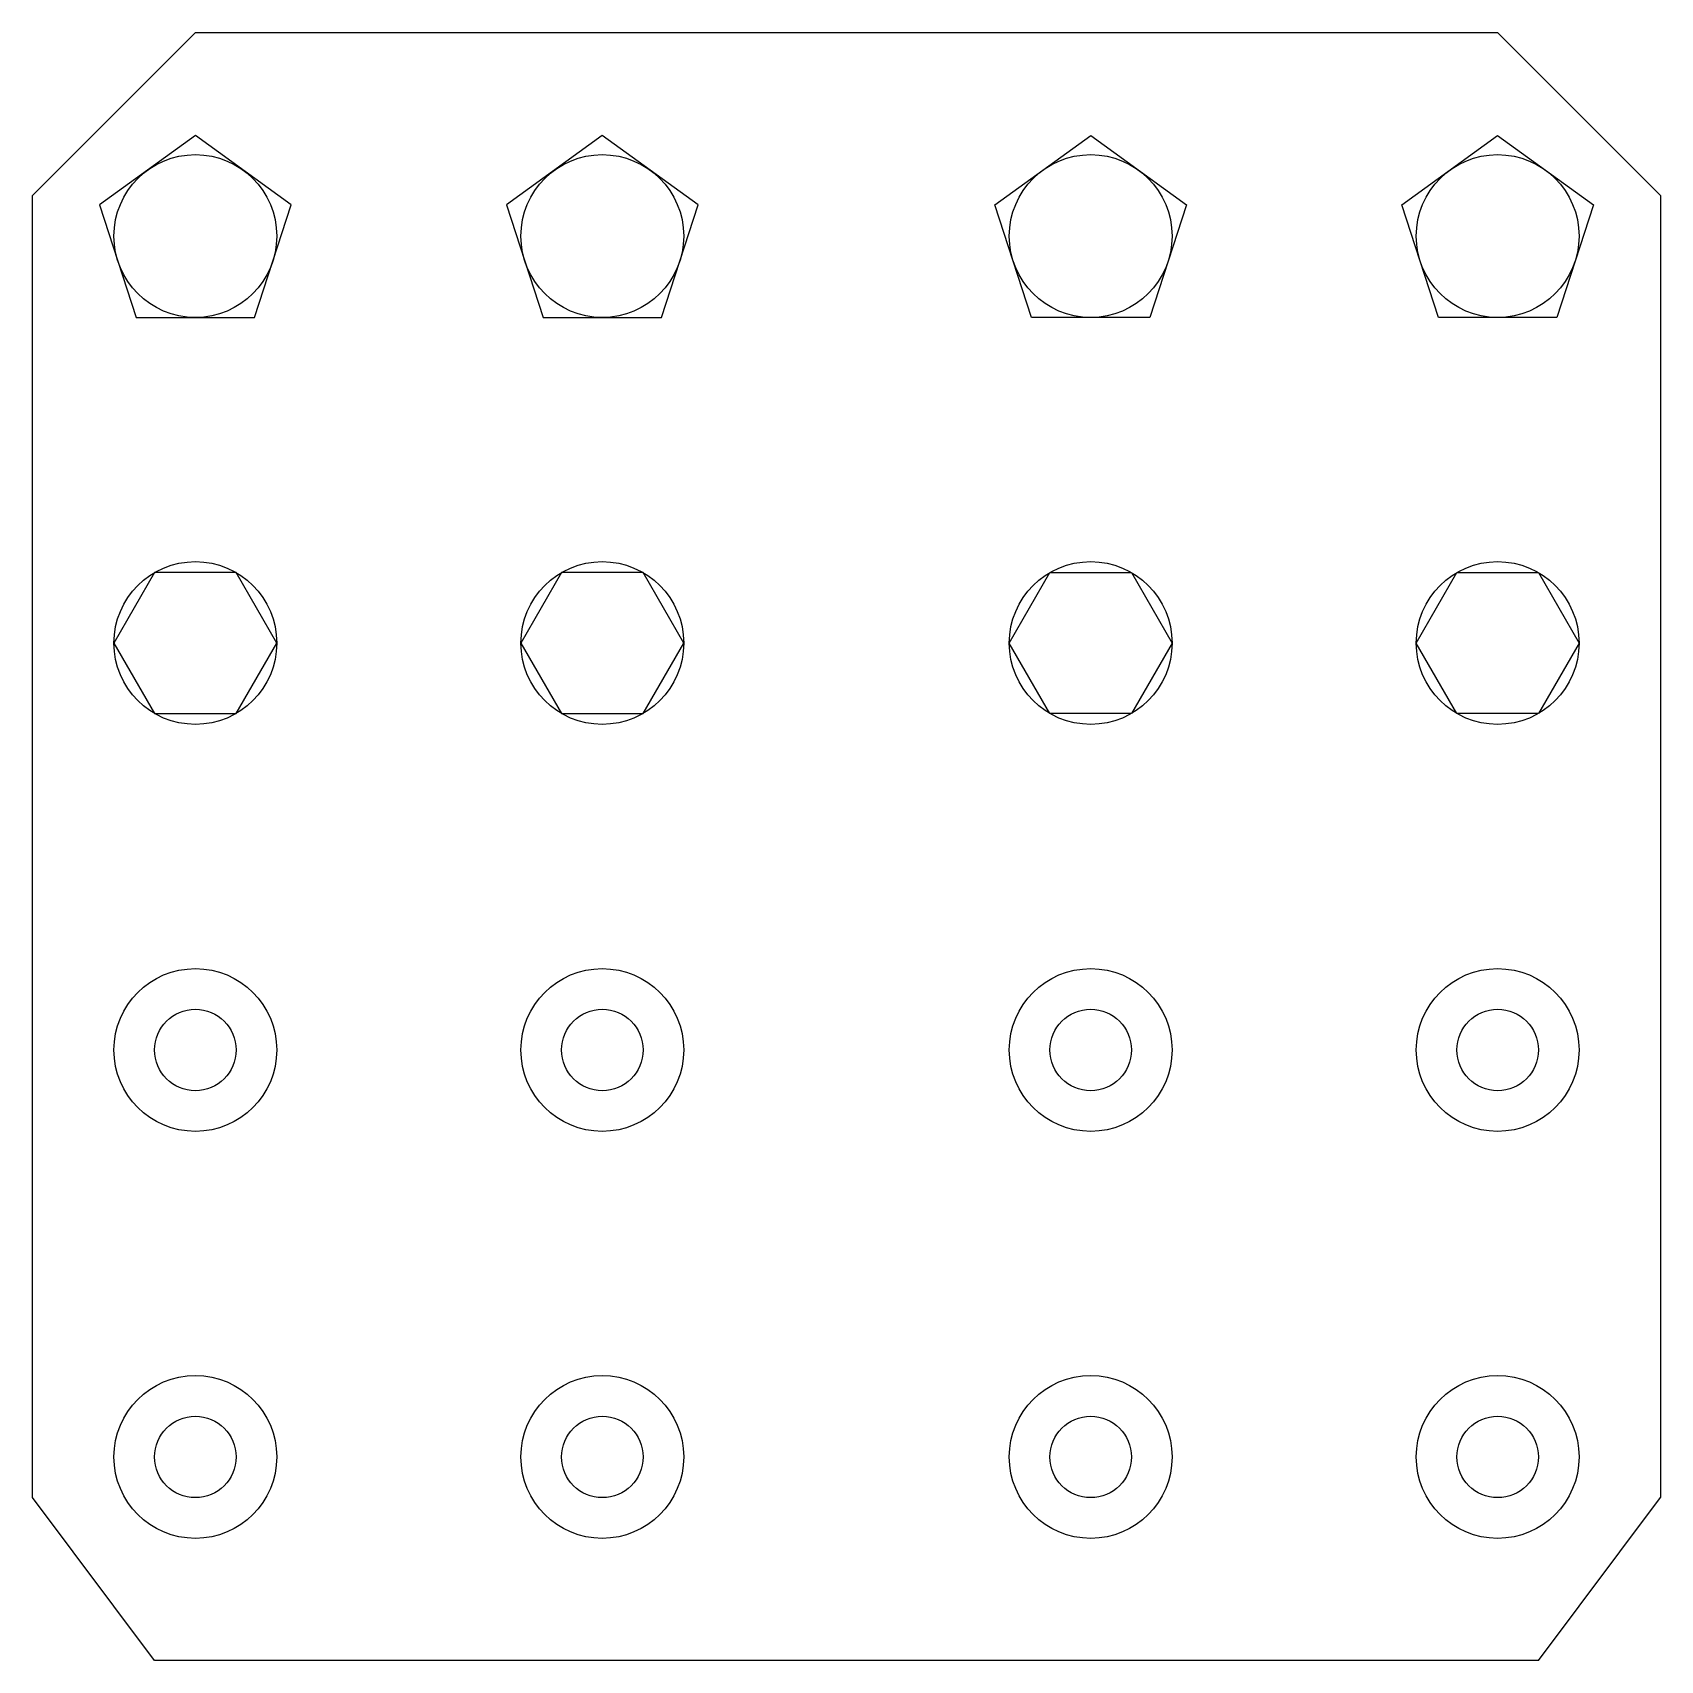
# Model space of a CAD drawing. Header units: millimetres. Extents: x 1568 to 31342, y 459 to 4403.
# Drawn here: x 8011.4 to 8211.4, y 3784.7 to 3984.7 of the extents above; entities that cross this region are included whole.
import ezdxf

# ---------------------------------------------------------------- set-up
doc = ezdxf.new("R2010")
doc.units = ezdxf.units.MM
doc.header["$LTSCALE"] = 0.5

msp = doc.modelspace()

# ---------------------------------------------------------------- linework, layer by layer
for p, q in [((8011.42, 3964.733), (8031.42, 3984.733)), ((8031.42, 3984.733), (8191.42, 3984.733)), ((8191.42, 3984.733), (8211.42, 3964.733)), ((8011.42, 3804.733), (8011.42, 3964.733)), ((8211.42, 3964.733), (8211.42, 3804.733)), ((8026.42, 3784.733), (8011.42, 3804.733)), ((8196.42, 3784.733), (8211.42, 3804.733)), ((8196.42, 3784.733), (8026.42, 3784.733))]:
    msp.add_line(p, q)
for points in [[(8031.42, 3972.094), (8019.664, 3963.553), (8024.155, 3949.733), (8038.686, 3949.733), (8043.176, 3963.553)], [(8081.42, 3972.094), (8069.664, 3963.553), (8074.155, 3949.733), (8088.686, 3949.733), (8093.176, 3963.553)], [(8141.42, 3972.094), (8153.176, 3963.553), (8148.686, 3949.733), (8134.155, 3949.733), (8129.664, 3963.553)], [(8191.42, 3972.094), (8203.176, 3963.553), (8198.686, 3949.733), (8184.155, 3949.733), (8179.664, 3963.553)], [(8026.42, 3918.394), (8021.42, 3909.733), (8026.42, 3901.073), (8036.42, 3901.073), (8041.42, 3909.733), (8036.42, 3918.394)], [(8076.42, 3918.394), (8071.42, 3909.733), (8076.42, 3901.073), (8086.42, 3901.073), (8091.42, 3909.733), (8086.42, 3918.394)], [(8146.42, 3918.394), (8151.42, 3909.733), (8146.42, 3901.073), (8136.42, 3901.073), (8131.42, 3909.733), (8136.42, 3918.394)], [(8196.42, 3918.394), (8201.42, 3909.733), (8196.42, 3901.073), (8186.42, 3901.073), (8181.42, 3909.733), (8186.42, 3918.394)]]:
    msp.add_lwpolyline(points, close=True)
for centre, radius in [((8031.42, 3959.733), 10), ((8081.42, 3959.733), 10), ((8141.42, 3959.733), 10), ((8191.42, 3959.733), 10), ((8031.42, 3909.733), 10), ((8081.42, 3909.733), 10), ((8141.42, 3909.733), 10), ((8191.42, 3909.733), 10), ((8031.42, 3859.733), 10), ((8081.42, 3859.733), 10), ((8141.42, 3859.733), 10), ((8191.42, 3859.733), 10), ((8031.42, 3859.733), 5), ((8081.42, 3859.733), 5), ((8141.42, 3859.733), 5), ((8191.42, 3859.733), 5), ((8031.42, 3809.733), 10), ((8081.42, 3809.733), 10), ((8141.42, 3809.733), 10), ((8191.42, 3809.733), 10), ((8031.42, 3809.733), 5), ((8081.42, 3809.733), 5), ((8141.42, 3809.733), 5), ((8191.42, 3809.733), 5)]:
    msp.add_circle(centre, radius)

doc.saveas('drawing.dxf')
